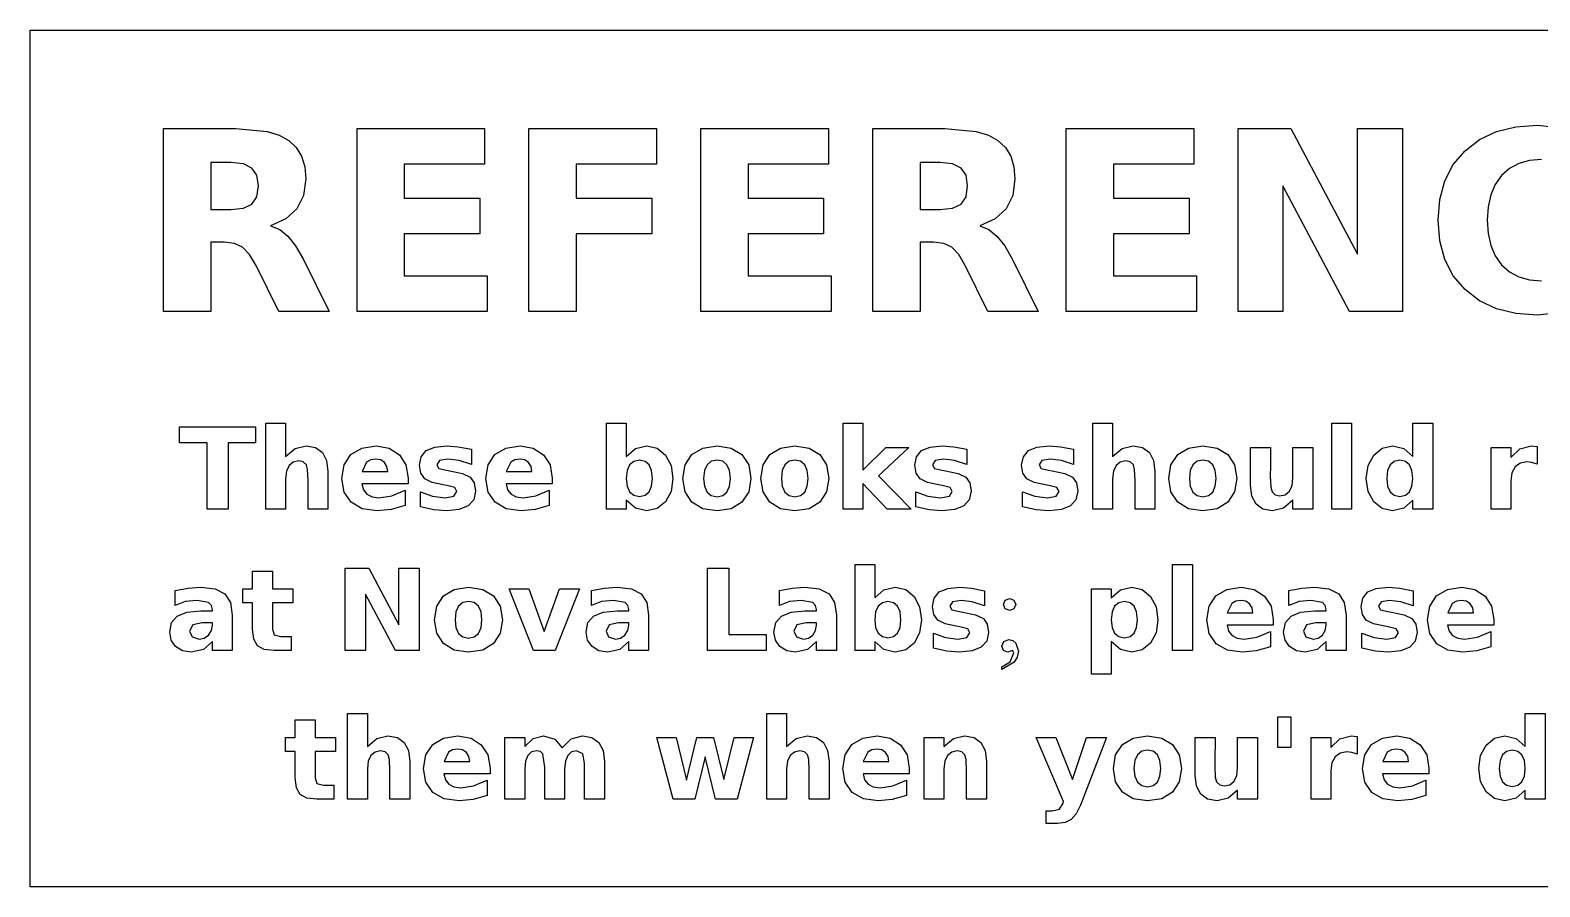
# Model space of a CAD drawing. Extents: x 17 to 137, y 184 to 258.
# Drawn here: x 16.8 to 84.6, y 219.2 to 257.7 of the extents above; entities that cross this region are included whole.
import ezdxf

# ---------------------------------------------------------------- set-up
doc = ezdxf.new("R2010")
doc.units = 0
doc.layers.add('Layer_1', color=7, linetype='CONTINUOUS')

msp = doc.modelspace()

# ---------------------------------------------------------------- linework, layer by layer
at = {"layer": 'Layer_1', "color": 7}
for points in [[(16.820162, 257.71943), (106.622726, 257.71943), (106.622726, 219.232619), (16.820162, 219.232619), (16.820162, 257.71943)], [(24.929893, 248.190214), (24.929893, 245.075847), (22.807714, 245.075847), (22.807714, 253.305492), (26.04886, 253.305492), (27.457211, 253.169059), (27.998092, 252.998528), (28.43011, 252.759787), (28.762902, 252.447314), (29.000613, 252.055606), (29.143241, 251.584662), (29.190786, 251.034483), (29.091563, 250.291717), (28.793911, 249.695031), (28.301948, 249.240275), (27.608799, 248.923328), (28.020828, 248.760718), (28.386013, 248.471333), (28.734651, 248.033115), (29.086056, 247.412999), (30.238096, 245.075847), (27.978114, 245.075847), (26.974902, 247.120854), (26.668974, 247.640374), (26.35754, 247.964216), (25.996491, 248.133712), (25.530718, 248.190214), (24.929893, 248.190214)], [(31.494868, 253.305492), (37.221993, 253.305492), (37.221993, 251.701453), (33.617047, 251.701453), (33.617047, 250.169077), (37.007021, 250.169077), (37.007021, 248.565039), (33.617047, 248.565039), (33.617047, 246.679882), (37.343261, 246.679882), (37.343261, 245.075847), (31.494868, 245.075847), (31.494868, 253.305492)], [(39.211882, 253.305492), (44.939006, 253.305492), (44.939006, 251.701453), (41.334061, 251.701453), (41.334061, 250.169077), (44.724035, 250.169077), (44.724035, 248.565039), (41.334061, 248.565039), (41.334061, 245.075847), (39.211882, 245.075847), (39.211882, 253.305492)], [(46.928896, 253.305492), (52.65602, 253.305492), (52.65602, 251.701453), (49.051075, 251.701453), (49.051075, 250.169077), (52.441049, 250.169077), (52.441049, 248.565039), (49.051075, 248.565039), (49.051075, 246.679882), (52.777288, 246.679882), (52.777288, 245.075847), (46.928896, 245.075847), (46.928896, 253.305492)], [(56.768088, 248.190214), (56.768088, 245.075847), (54.64591, 245.075847), (54.64591, 253.305492), (57.887054, 253.305492), (59.295405, 253.169059), (59.836286, 252.998528), (60.268304, 252.759787), (60.601097, 252.447314), (60.838807, 252.055606), (60.981435, 251.584662), (61.028981, 251.034483), (60.929758, 250.291717), (60.632106, 249.695031), (60.140142, 249.240275), (59.446993, 248.923328), (59.859023, 248.760718), (60.224207, 248.471333), (60.572846, 248.033115), (60.924251, 247.412999), (62.07629, 245.075847), (59.816309, 245.075847), (58.813096, 247.120854), (58.507168, 247.640374), (58.195735, 247.964216), (57.834686, 248.133712), (57.368911, 248.190214), (56.768088, 248.190214)], [(63.333063, 253.305492), (69.060187, 253.305492), (69.060187, 251.701453), (65.455241, 251.701453), (65.455241, 250.169077), (68.845216, 250.169077), (68.845216, 248.565039), (65.455241, 248.565039), (65.455241, 246.679882), (69.181455, 246.679882), (69.181455, 245.075847), (63.333063, 245.075847), (63.333063, 253.305492)], [(71.050077, 253.305492), (73.4203, 253.305492), (76.4134, 247.661047), (76.4134, 253.305492), (78.425336, 253.305492), (78.425336, 245.075847), (76.05511, 245.075847), (73.062011, 250.720291), (73.062011, 245.075847), (71.050077, 245.075847), (71.050077, 253.305492)], [(85.817131, 245.070335), (84.494215, 244.915993), (83.519596, 244.987652), (82.651777, 245.202626), (81.890756, 245.560916), (81.236535, 246.062521), (80.710812, 246.689527), (80.335296, 247.418509), (80.109987, 248.249466), (80.034884, 249.1824), (80.109987, 250.117396), (80.335296, 250.949041), (80.710812, 251.677335), (81.236535, 252.302279), (81.890756, 252.806293), (82.651777, 253.166303), (83.519596, 253.382312), (84.494215, 253.454319), (85.817131, 253.29998)], [(25.822862, 249.656446), (26.394744, 249.718454), (26.776464, 249.904494), (26.995568, 250.232463), (27.068608, 250.720291), (26.995568, 251.202599), (26.776464, 251.525065), (26.394744, 251.706961), (25.822862, 251.767601), (24.929893, 251.767601), (24.929893, 249.656446), (25.822862, 249.656446)], [(57.661056, 249.656446), (58.232939, 249.718454), (58.61466, 249.904494), (58.833762, 250.232463), (58.906802, 250.720291), (58.833762, 251.202599), (58.61466, 251.525065), (58.232939, 251.706961), (57.661056, 251.767601), (56.768088, 251.767601), (56.768088, 249.656446), (57.661056, 249.656446)], [(84.665092, 251.916428), (84.127655, 251.870949), (83.650854, 251.734522), (83.234687, 251.507147), (82.879156, 251.188825), (82.594589, 250.790569), (82.391328, 250.323413), (82.269372, 249.787357), (82.228721, 249.1824), (82.269372, 248.579852), (82.391328, 248.045517), (82.594589, 247.579396), (82.879156, 247.18149), (83.234687, 246.863161), (83.650854, 246.635785), (84.127655, 246.499359), (84.665092, 246.453884)], [(30.1872, 237.888476), (30.1872, 236.196797), (29.294232, 236.196797), (29.294232, 236.47213), (29.294232, 237.486643), (29.276875, 237.987697), (29.222305, 238.188614), (29.080917, 238.322559), (28.87752, 238.372168), (28.629471, 238.318216), (28.440956, 238.156367), (28.321893, 237.901499), (28.282206, 237.563537), (28.282206, 236.196797), (27.394199, 236.196797), (27.394199, 240.056409), (28.282206, 240.056409), (28.282206, 238.568127), (28.708847, 238.925313), (29.20742, 239.041896), (29.630339, 238.9681), (29.93668, 238.74672), (30.124572, 238.38457), (30.187206, 237.888476)], [(43.581732, 238.568127), (43.98853, 238.925313), (44.501985, 239.041896), (44.969553, 238.939574), (45.345347, 238.632617), (45.59277, 238.166909), (45.675248, 237.58338), (45.59277, 236.999229), (45.345347, 236.531662), (44.969553, 236.226563), (44.501985, 236.124864), (43.98853, 236.238966), (43.581732, 236.598633), (43.581732, 236.196797), (42.693725, 236.196797), (42.693725, 240.056409), (43.581732, 240.056409), (43.581732, 238.568127)], [(53.320053, 240.056409), (54.208062, 240.056409), (54.208062, 237.95545), (55.230014, 238.974922), (56.261889, 238.974922), (54.905072, 237.699963), (56.368549, 236.196797), (55.292027, 236.196797), (54.208062, 237.355178), (54.208062, 236.196797), (53.320053, 236.196797), (53.320053, 240.056409)], [(67.314857, 237.888476), (67.314857, 236.196797), (66.421889, 236.196797), (66.421889, 236.47213), (66.421889, 237.486643), (66.404532, 237.987697), (66.349962, 238.188614), (66.208574, 238.322559), (66.005177, 238.372168), (65.757128, 238.318216), (65.568613, 238.156367), (65.44955, 237.901499), (65.409863, 237.563537), (65.409863, 236.196797), (64.521856, 236.196797), (64.521856, 240.056409), (65.409863, 240.056409), (65.409863, 238.568127), (65.836504, 238.925313), (66.335077, 239.041896), (66.757996, 238.9681), (67.064337, 238.74672), (67.252229, 238.38457), (67.314863, 237.888476)], [(75.257319, 240.056409), (76.145325, 240.056409), (76.145325, 236.196797), (75.257319, 236.196797), (75.257319, 240.056409)], [(78.893687, 238.568127), (78.893687, 240.056409), (79.786655, 240.056409), (79.786655, 236.196797), (78.893687, 236.196797), (78.893687, 236.598633), (78.48937, 236.238966), (77.978392, 236.124864), (77.510823, 236.226563), (77.135033, 236.531662), (76.887606, 236.999229), (76.805132, 237.58338), (76.887606, 238.166909), (77.135033, 238.632617), (77.510823, 238.939574), (77.978392, 239.041896), (78.486889, 238.925313), (78.893687, 238.568127)], [(23.529623, 239.900136), (26.942748, 239.900136), (26.942748, 239.178322), (25.714916, 239.178322), (25.714916, 236.196797), (24.759936, 236.196797), (24.759936, 239.178322), (23.529623, 239.178322), (23.529623, 239.900136)], [(33.788841, 237.593303), (33.788841, 237.340293), (31.71269, 237.340293), (31.785246, 237.066822), (31.938412, 236.871486), (32.170335, 236.754284), (32.479155, 236.715216), (33.052142, 236.797072), (33.657376, 237.050079), (33.657376, 236.36547), (33.027338, 236.186877), (32.397299, 236.124864), (31.726951, 236.220362), (31.224037, 236.506857), (30.911498, 236.968223), (30.807319, 237.58338), (30.909638, 238.190473), (31.216597, 238.652463), (31.705247, 238.944536), (32.34769, 239.041896), (32.936799, 238.943295), (33.394447, 238.647502), (33.69024, 238.186752), (33.788841, 237.593303)], [(36.628979, 238.888107), (36.628979, 238.213418), (36.078315, 238.392011), (35.577261, 238.451543), (35.200229, 238.387053), (35.078687, 238.193575), (35.170463, 238.029864), (35.505325, 237.945527), (35.661597, 237.923204), (36.232103, 237.808481), (36.57937, 237.63795), (36.756101, 237.38308), (36.815014, 237.015351), (36.733156, 236.626538), (36.487591, 236.348107), (36.079553, 236.180674), (35.510287, 236.124864), (34.93978, 236.169511), (34.337027, 236.298498), (34.337027, 236.973184), (34.880248, 236.779707), (35.448277, 236.715216), (35.84019, 236.787149), (35.971655, 237.00047), (35.879876, 237.176582), (35.520209, 237.268361), (35.36394, 237.288201), (34.859783, 237.39424), (34.532982, 237.563534), (34.354388, 237.81654), (34.294857, 238.17373), (34.370511, 238.558199), (34.597475, 238.828573), (34.980707, 238.988561), (35.525171, 239.041893), (36.041107, 239.004685), (36.628979, 238.888105)], [(40.257905, 237.593303), (40.257905, 237.340293), (38.181751, 237.340293), (38.254308, 237.066822), (38.407475, 236.871486), (38.639397, 236.754284), (38.948216, 236.715216), (39.521206, 236.797072), (40.12644, 237.050079), (40.12644, 236.36547), (39.496402, 236.186877), (38.86636, 236.124864), (38.196014, 236.220362), (37.6931, 236.506857), (37.38056, 236.968223), (37.276382, 237.58338), (37.3787, 238.190473), (37.685658, 238.652463), (38.174309, 238.944536), (38.816751, 239.041896), (39.405862, 238.943295), (39.863511, 238.647502), (40.159304, 238.186752), (40.257905, 237.593303)], [(47.657142, 239.041896), (48.295241, 238.945156), (48.775834, 238.654944), (49.079069, 238.193573), (49.180152, 237.58338), (49.079069, 236.973185), (48.775834, 236.511819), (48.295241, 236.221602), (47.657142, 236.124864), (47.015941, 236.221602), (46.531011, 236.511819), (46.227773, 236.973185), (46.126694, 237.58338), (46.227773, 238.193573), (46.531011, 238.654944), (47.015941, 238.945156), (47.657142, 239.041896)], [(51.149642, 239.041896), (51.787741, 238.945156), (52.268334, 238.654944), (52.571569, 238.193573), (52.672652, 237.58338), (52.571569, 236.973185), (52.268334, 236.511819), (51.787741, 236.221602), (51.149642, 236.124864), (50.508441, 236.221602), (50.023511, 236.511819), (49.720273, 236.973185), (49.619194, 237.58338), (49.720273, 238.193573), (50.023511, 238.654944), (50.508441, 238.945156), (51.149642, 239.041896)], [(58.873822, 238.888107), (58.873822, 238.213418), (58.323158, 238.392011), (57.822104, 238.451543), (57.445072, 238.387053), (57.32353, 238.193575), (57.415306, 238.029864), (57.750171, 237.945527), (57.90644, 237.923204), (58.476946, 237.808481), (58.824213, 237.63795), (59.000944, 237.38308), (59.059857, 237.015351), (58.978, 236.626538), (58.732437, 236.348107), (58.324397, 236.180674), (57.755132, 236.124864), (57.184623, 236.169511), (56.58187, 236.298498), (56.58187, 236.973184), (57.125091, 236.779707), (57.69312, 236.715216), (58.085033, 236.787149), (58.216498, 237.00047), (58.124722, 237.176582), (57.765053, 237.268361), (57.608783, 237.288201), (57.104627, 237.39424), (56.777825, 237.563534), (56.599231, 237.81654), (56.5397, 238.17373), (56.615354, 238.558199), (56.842319, 238.828573), (57.22555, 238.988561), (57.770014, 239.041893), (58.28595, 239.004685), (58.873822, 238.888105)], [(63.666088, 238.888107), (63.666088, 238.213418), (63.115424, 238.392011), (62.61437, 238.451543), (62.237338, 238.387053), (62.115796, 238.193575), (62.207572, 238.029864), (62.542437, 237.945527), (62.698706, 237.923204), (63.269212, 237.808481), (63.616479, 237.63795), (63.79321, 237.38308), (63.852123, 237.015351), (63.770265, 236.626538), (63.5247, 236.348107), (63.116662, 236.180674), (62.547396, 236.124864), (61.976889, 236.169511), (61.374136, 236.298498), (61.374136, 236.973184), (61.917357, 236.779707), (62.485386, 236.715216), (62.877299, 236.787149), (63.008764, 237.00047), (62.916985, 237.176582), (62.557319, 237.268361), (62.401049, 237.288201), (61.896893, 237.39424), (61.570091, 237.563534), (61.391497, 237.81654), (61.331966, 238.17373), (61.40762, 238.558199), (61.634584, 238.828573), (62.017816, 238.988561), (62.56228, 239.041893), (63.078216, 239.004685), (63.666088, 238.888105)], [(69.465424, 239.041896), (70.103523, 238.945156), (70.584116, 238.654944), (70.88735, 238.193573), (70.988431, 237.58338), (70.88735, 236.973185), (70.584116, 236.511819), (70.103523, 236.221602), (69.465424, 236.124864), (68.824222, 236.221602), (68.33929, 236.511819), (68.036054, 236.973185), (67.934975, 237.58338), (68.036054, 238.193573), (68.33929, 238.654944), (68.824222, 238.945156), (69.465424, 239.041896)], [(71.606069, 237.278284), (71.606069, 238.974922), (72.499037, 238.974922), (72.499037, 238.697111), (72.496497, 238.129082), (72.493957, 237.675159), (72.511313, 237.191466), (72.570845, 236.978146), (72.71223, 236.8442), (72.91563, 236.797072), (73.163674, 236.850402), (73.352192, 237.010393), (73.471252, 237.265259), (73.510942, 237.603223), (73.510942, 238.974922), (74.398948, 238.974922), (74.398948, 236.196797), (73.510942, 236.196797), (73.510942, 236.598633), (73.084301, 236.238966), (72.590688, 236.124864), (72.166528, 236.198658), (71.85647, 236.42004), (71.668574, 236.782187), (71.605942, 237.278284)], [(84.474741, 238.21838), (84.241575, 238.297755), (84.010892, 238.325046), (83.707654, 238.269853), (83.482553, 238.104283), (83.344886, 237.838252), (83.298998, 237.476725), (83.298998, 236.196802), (82.410991, 236.196802), (82.410991, 238.974927), (83.298998, 238.974927), (83.298998, 238.518523), (83.690912, 238.915398), (84.224213, 239.041902), (84.32095, 239.036934), (84.472261, 239.022061), (84.474801, 238.218388)], [(32.87603, 237.888476), (32.838821, 238.116678), (32.7272, 238.295274), (32.557907, 238.412474), (32.342729, 238.451543), (32.108943, 238.414955), (31.92353, 238.305197), (31.72261, 237.888476), (32.87603, 237.888476)], [(39.345091, 237.888476), (39.307883, 238.116678), (39.196264, 238.295274), (39.026971, 238.412474), (38.81179, 238.451543), (38.578005, 238.414955), (38.392591, 238.305197), (38.191674, 237.888476), (39.345091, 237.888476)], [(44.172084, 236.769787), (44.423229, 236.821876), (44.606165, 236.978146), (44.719646, 237.233633), (44.757475, 237.58338), (44.719646, 237.933125), (44.606165, 238.188614), (44.423229, 238.344881), (44.172084, 238.396973), (43.919695, 238.344261), (43.73304, 238.186133), (43.619559, 237.931264), (43.581732, 237.58338), (43.619559, 237.234874), (43.73304, 236.978146), (43.919695, 236.821876), (44.172084, 236.769787)], [(47.657142, 238.406896), (47.396692, 238.353564), (47.205697, 238.193575), (47.090355, 237.935605), (47.051908, 237.58338), (47.090355, 237.230532), (47.205697, 236.970704), (47.396692, 236.812574), (47.657142, 236.759864), (47.91325, 236.812574), (48.101146, 236.970704), (48.216487, 237.230532), (48.254937, 237.58338), (48.216487, 237.935605), (48.101146, 238.193575), (47.91325, 238.353564), (47.657142, 238.406896)], [(51.149642, 238.406896), (50.889192, 238.353564), (50.698197, 238.193575), (50.582855, 237.935605), (50.544408, 237.58338), (50.582855, 237.230532), (50.698197, 236.970704), (50.889192, 236.812574), (51.149642, 236.759864), (51.40575, 236.812574), (51.593646, 236.970704), (51.708987, 237.230532), (51.747437, 237.58338), (51.708987, 237.935605), (51.593646, 238.193575), (51.40575, 238.353564), (51.149642, 238.406896)], [(69.465424, 238.406896), (69.204974, 238.353564), (69.013979, 238.193575), (68.898635, 237.935605), (68.86019, 237.58338), (68.898635, 237.230532), (69.013979, 236.970704), (69.204974, 236.812574), (69.465424, 236.759864), (69.721531, 236.812574), (69.909428, 236.970704), (70.024767, 237.230532), (70.063216, 237.58338), (70.024767, 237.935605), (69.909428, 238.193575), (69.721531, 238.353564), (69.465424, 238.406896)], [(78.308296, 236.769787), (78.559441, 236.821876), (78.742376, 236.978146), (78.855858, 237.233633), (78.893687, 237.58338), (78.855858, 237.933125), (78.742376, 238.188614), (78.559441, 238.344881), (78.308296, 238.396973), (78.058387, 238.344881), (77.874213, 238.188614), (77.76259, 237.933125), (77.725386, 237.58338), (77.76259, 237.233633), (77.874213, 236.978146), (78.058387, 236.821876), (78.308296, 236.769787)], [(27.69433, 233.413713), (27.69433, 232.624922), (28.609623, 232.624922), (28.609623, 231.989922), (27.69433, 231.989922), (27.69433, 230.8117), (27.771225, 230.548771), (28.076322, 230.481797), (28.532729, 230.481797), (28.532729, 229.846797), (27.771225, 229.846797), (27.321639, 229.901368), (27.024604, 230.065079), (26.860892, 230.362114), (26.806322, 230.8117), (26.806322, 231.989922), (26.364799, 231.989922), (26.364799, 232.624922), (26.806322, 232.624922), (26.806322, 233.413713), (27.69433, 233.413713)], [(30.961107, 233.550136), (32.027709, 233.550136), (33.374604, 231.010136), (33.374604, 233.550136), (34.279975, 233.550136), (34.279975, 229.846797), (33.213373, 229.846797), (31.866479, 232.386797), (31.866479, 229.846797), (30.961107, 229.846797), (30.961107, 233.550136)], [(47.223062, 233.550136), (48.17804, 233.550136), (48.17804, 230.568614), (49.854838, 230.568614), (49.854838, 229.846797), (47.223062, 229.846797), (47.223062, 233.550136)], [(54.738882, 232.218127), (55.145678, 232.575313), (55.659136, 232.691896), (56.126701, 232.589574), (56.502495, 232.282617), (56.749918, 231.816909), (56.832396, 231.23338), (56.749918, 230.649229), (56.502495, 230.181662), (56.126701, 229.876563), (55.659136, 229.774864), (55.145678, 229.888966), (54.738882, 230.248633), (54.738882, 229.846797), (53.850873, 229.846797), (53.850873, 233.706409), (54.738882, 233.706409), (54.738882, 232.218127)], [(68.108607, 233.706409), (68.996616, 233.706409), (68.996616, 229.846797), (68.108607, 229.846797), (68.108607, 233.706409)], [(25.89351, 231.431819), (25.89351, 229.846797), (24.998061, 229.846797), (24.998061, 230.258556), (24.596225, 229.888966), (24.053002, 229.774864), (23.661708, 229.837496), (23.351029, 230.025393), (23.150111, 230.315606), (23.083139, 230.680236), (23.166854, 231.103774), (23.418002, 231.397091), (23.850843, 231.568242), (24.474682, 231.625293), (24.998061, 231.625293), (24.998061, 231.694748), (24.956511, 231.877061), (24.831869, 232.002325), (24.313451, 232.101543), (23.782631, 232.044492), (23.326225, 231.873341), (23.326225, 232.550508), (23.899213, 232.654688), (24.474682, 232.691896), (25.121462, 232.61748), (25.558647, 232.394239), (25.809792, 232.006045), (25.89351, 231.431819)], [(36.499995, 232.691896), (37.138094, 232.595156), (37.618687, 232.304944), (37.92192, 231.843573), (38.023001, 231.23338), (37.92192, 230.623185), (37.618687, 230.161819), (37.138094, 229.871602), (36.499995, 229.774864), (35.858793, 229.871602), (35.37386, 230.161819), (35.070624, 230.623185), (34.969546, 231.23338), (35.070624, 231.843573), (35.37386, 232.304944), (35.858793, 232.595156), (36.499995, 232.691896)], [(38.320658, 232.624922), (39.208665, 232.624922), (39.900716, 230.70504), (40.590287, 232.624922), (41.480777, 232.624922), (40.386889, 229.846797), (39.412065, 229.846797), (38.320658, 232.624922)], [(44.586322, 231.431819), (44.586322, 229.846797), (43.690873, 229.846797), (43.690873, 230.258556), (43.289037, 229.888966), (42.745815, 229.774864), (42.354519, 229.837496), (42.043841, 230.025393), (41.842923, 230.315606), (41.77595, 230.680236), (41.859666, 231.103774), (42.110815, 231.397091), (42.543656, 231.568242), (43.167495, 231.625293), (43.690873, 231.625293), (43.690873, 231.694748), (43.649323, 231.877061), (43.524681, 232.002325), (43.006264, 232.101543), (42.475444, 232.044492), (42.019037, 231.873341), (42.019037, 232.550508), (42.592027, 232.654688), (43.167495, 232.691896), (43.814274, 232.61748), (44.251459, 232.394239), (44.502604, 232.006045), (44.586322, 231.431819)], [(53.019915, 231.431819), (53.019915, 229.846797), (52.124466, 229.846797), (52.124466, 230.258556), (51.722632, 229.888966), (51.179408, 229.774864), (50.788115, 229.837496), (50.477437, 230.025393), (50.276518, 230.315606), (50.209546, 230.680236), (50.293261, 231.103774), (50.544408, 231.397091), (50.977249, 231.568242), (51.601088, 231.625293), (52.124466, 231.625293), (52.124466, 231.694748), (52.082918, 231.877061), (51.958277, 232.002325), (51.439857, 232.101543), (50.909037, 232.044492), (50.452632, 231.873341), (50.452632, 232.550508), (51.02562, 232.654688), (51.601088, 232.691896), (52.247868, 232.61748), (52.685053, 232.394239), (52.936198, 232.006045), (53.019915, 231.431819)], [(59.66261, 232.538107), (59.66261, 231.863418), (59.111947, 232.042011), (58.610892, 232.101543), (58.23386, 232.037053), (58.112319, 231.843575), (58.204097, 231.679864), (58.538959, 231.595527), (58.695229, 231.573204), (59.265734, 231.458481), (59.613001, 231.28795), (59.789732, 231.03308), (59.848646, 230.665351), (59.766789, 230.276538), (59.521225, 229.998107), (59.113186, 229.830674), (58.543921, 229.774864), (57.973412, 229.819511), (57.370658, 229.948498), (57.370658, 230.623184), (57.913882, 230.429707), (58.481908, 230.365216), (58.873822, 230.437149), (59.005287, 230.65047), (58.913511, 230.826582), (58.553841, 230.918361), (58.397572, 230.938201), (57.893416, 231.04424), (57.566616, 231.213534), (57.388023, 231.46654), (57.328491, 231.82373), (57.404145, 232.208199), (57.631107, 232.478573), (58.014338, 232.638561), (58.558803, 232.691893), (59.074741, 232.654685), (59.66261, 232.538105)], [(65.355287, 230.248633), (65.355287, 228.790117), (64.46728, 228.790117), (64.46728, 232.624922), (65.355287, 232.624922), (65.355287, 232.218127), (65.762084, 232.575313), (66.27554, 232.691896), (66.743108, 232.589574), (67.118902, 232.282617), (67.366325, 231.816909), (67.448803, 231.23338), (67.366325, 230.649229), (67.118902, 230.181662), (66.743108, 229.876563), (66.27554, 229.774864), (65.762084, 229.888966), (65.355287, 230.248633)], [(72.628021, 231.243303), (72.628021, 230.990293), (70.55187, 230.990293), (70.624426, 230.716822), (70.777591, 230.521486), (71.009515, 230.404284), (71.318334, 230.365216), (71.891322, 230.447072), (72.496556, 230.700079), (72.496556, 230.01547), (71.866517, 229.836877), (71.236479, 229.774864), (70.566131, 229.870362), (70.063216, 230.156857), (69.750678, 230.618223), (69.646498, 231.23338), (69.748818, 231.840473), (70.055777, 232.302463), (70.544428, 232.594536), (71.18687, 232.691896), (71.775979, 232.593295), (72.233626, 232.297502), (72.52942, 231.836752), (72.628021, 231.243303)], [(75.899761, 231.431819), (75.899761, 229.846797), (75.004312, 229.846797), (75.004312, 230.258556), (74.602475, 229.888966), (74.059251, 229.774864), (73.667958, 229.837496), (73.35728, 230.025393), (73.156361, 230.315606), (73.089389, 230.680236), (73.173105, 231.103774), (73.424251, 231.397091), (73.857093, 231.568242), (74.480931, 231.625293), (75.004312, 231.625293), (75.004312, 231.694748), (74.962762, 231.877061), (74.83812, 232.002325), (74.3197, 232.101543), (73.788882, 232.044492), (73.332475, 231.873341), (73.332475, 232.550508), (73.905463, 232.654688), (74.480931, 232.691896), (75.127713, 232.61748), (75.564896, 232.394239), (75.816042, 232.006045), (75.899761, 231.431819)], [(78.901126, 232.538107), (78.901126, 231.863418), (78.350463, 232.042011), (77.849408, 232.101543), (77.472376, 232.037053), (77.350834, 231.843575), (77.44261, 231.679864), (77.777475, 231.595527), (77.933745, 231.573204), (78.50425, 231.458481), (78.851517, 231.28795), (79.028248, 231.03308), (79.087162, 230.665351), (79.005304, 230.276538), (78.759741, 229.998107), (78.351702, 229.830674), (77.782437, 229.774864), (77.211928, 229.819511), (76.609174, 229.948498), (76.609174, 230.623184), (77.152396, 230.429707), (77.720424, 230.365216), (78.112338, 230.437149), (78.243803, 230.65047), (78.152027, 230.826582), (77.792357, 230.918361), (77.636088, 230.938201), (77.131932, 231.04424), (76.805132, 231.213534), (76.626537, 231.46654), (76.567007, 231.82373), (76.64266, 232.208199), (76.869623, 232.478573), (77.252854, 232.638561), (77.797319, 232.691893), (78.313257, 232.654685), (78.901126, 232.538105)], [(82.530053, 231.243303), (82.530053, 230.990293), (80.453902, 230.990293), (80.526458, 230.716822), (80.679623, 230.521486), (80.911547, 230.404284), (81.220366, 230.365216), (81.793354, 230.447072), (82.398588, 230.700079), (82.398588, 230.01547), (81.768549, 229.836877), (81.138511, 229.774864), (80.468162, 229.870362), (79.965248, 230.156857), (79.652709, 230.618223), (79.54853, 231.23338), (79.650849, 231.840473), (79.957806, 232.302463), (80.446458, 232.594536), (81.088902, 232.691896), (81.67801, 232.593295), (82.135658, 232.297502), (82.431452, 231.836752), (82.530053, 231.243303)], [(36.499995, 232.056896), (36.239544, 232.003564), (36.048549, 231.843575), (35.933206, 231.585605), (35.894761, 231.23338), (35.933206, 230.880532), (36.048549, 230.620704), (36.239544, 230.462574), (36.499995, 230.409864), (36.756101, 230.462574), (36.943998, 230.620704), (37.059337, 230.880532), (37.097787, 231.23338), (37.059337, 231.585605), (36.943998, 231.843575), (36.756101, 232.003564), (36.499995, 232.056896)], [(55.329232, 230.419787), (55.580378, 230.471876), (55.763315, 230.628146), (55.876794, 230.883633), (55.914623, 231.23338), (55.876794, 231.583125), (55.763315, 231.838614), (55.580378, 231.994881), (55.329232, 232.046973), (55.076844, 231.994261), (54.89019, 231.836133), (54.776707, 231.581264), (54.738882, 231.23338), (54.776707, 230.884874), (54.89019, 230.628146), (55.076844, 230.471876), (55.329232, 230.419787)], [(60.793706, 232.188361), (60.982222, 232.106505), (61.066556, 231.92047), (60.9847, 231.726992), (60.793706, 231.645136), (60.597748, 231.726992), (60.513412, 231.92047), (60.597748, 232.108986), (60.793706, 232.188361)], [(65.945639, 232.046973), (65.69325, 231.994261), (65.506597, 231.836133), (65.393114, 231.581264), (65.355287, 231.23338), (65.393114, 230.884874), (65.506597, 230.628146), (65.69325, 230.471876), (65.945639, 230.419787), (66.196784, 230.471876), (66.379722, 230.628146), (66.493201, 230.883633), (66.53103, 231.23338), (66.493201, 231.583125), (66.379722, 231.838614), (66.196784, 231.994881), (65.945639, 232.046973)], [(71.715209, 231.538476), (71.678001, 231.766678), (71.566382, 231.945274), (71.397087, 232.062474), (71.181908, 232.101543), (70.948123, 232.064955), (70.762709, 231.955197), (70.56179, 231.538476), (71.715209, 231.538476)], [(81.617241, 231.538476), (81.580032, 231.766678), (81.468412, 231.945274), (81.299118, 232.062474), (81.08394, 232.101543), (80.850155, 232.064955), (80.664741, 231.955197), (80.463822, 231.538476), (81.617241, 231.538476)], [(24.536694, 231.096954), (24.117494, 231.002697), (23.978588, 230.724883), (24.090209, 230.459473), (24.405229, 230.365216), (24.635911, 230.409864), (24.826908, 230.543809), (24.955271, 230.747207), (24.998061, 230.995255), (24.998061, 231.096954), (24.536694, 231.096954)], [(43.229507, 231.096954), (42.810306, 231.002697), (42.671402, 230.724883), (42.783021, 230.459473), (43.09804, 230.365216), (43.328724, 230.409864), (43.519722, 230.543809), (43.648083, 230.747207), (43.690873, 230.995255), (43.690873, 231.096954), (43.229507, 231.096954)], [(51.6631, 231.096954), (51.243902, 231.002697), (51.104995, 230.724883), (51.216616, 230.459473), (51.531636, 230.365216), (51.762317, 230.409864), (51.953315, 230.543809), (52.081678, 230.747207), (52.124466, 230.995255), (52.124466, 231.096954), (51.6631, 231.096954)], [(74.542944, 231.096954), (74.123745, 231.002697), (73.984838, 230.724883), (74.096459, 230.459473), (74.411479, 230.365216), (74.642161, 230.409864), (74.833158, 230.543809), (74.961521, 230.747207), (75.004312, 230.995255), (75.004312, 231.096954), (74.542944, 231.096954)], [(60.441479, 228.998476), (60.441479, 229.110098), (60.818511, 229.343261), (60.979741, 229.745098), (60.925171, 229.846797), (60.71185, 229.774864), (60.509071, 229.843698), (60.441479, 230.050197), (60.538216, 230.258556), (60.761459, 230.345373), (60.938193, 230.303204), (61.076479, 230.1767), (61.183139, 229.821992), (61.136785, 229.553792), (60.997724, 229.32714), (60.441479, 228.998476)], [(29.609251, 226.734365), (29.609251, 225.945577), (30.524546, 225.945577), (30.524546, 225.310577), (29.609251, 225.310577), (29.609251, 224.132356), (29.686146, 223.869426), (29.991245, 223.802452), (30.447652, 223.802452), (30.447652, 223.167452), (29.686146, 223.167452), (29.236561, 223.222023), (28.939527, 223.385734), (28.775815, 223.68277), (28.721245, 224.132356), (28.721245, 225.310577), (28.279722, 225.310577), (28.279722, 225.945577), (28.721245, 225.945577), (28.721245, 226.734365), (29.609251, 226.734365)], [(33.863257, 224.859131), (33.863257, 223.167452), (32.970287, 223.167452), (32.970287, 223.442785), (32.970287, 224.457298), (32.95293, 224.958352), (32.898359, 225.159269), (32.756972, 225.293215), (32.553574, 225.342824), (32.305526, 225.288872), (32.117013, 225.127022), (31.997948, 224.872153), (31.958263, 224.534192), (31.958263, 223.167452), (31.070254, 223.167452), (31.070254, 227.027061), (31.958263, 227.027061), (31.958263, 225.538782), (32.384901, 225.895968), (32.883478, 226.012551), (33.306395, 225.938755), (33.612734, 225.717375), (33.800628, 225.355224), (33.863263, 224.859131)], [(52.685053, 224.859131), (52.685053, 223.167452), (51.792084, 223.167452), (51.792084, 223.442785), (51.792084, 224.457298), (51.774728, 224.958352), (51.720157, 225.159269), (51.57877, 225.293215), (51.375372, 225.342824), (51.127323, 225.288872), (50.938808, 225.127022), (50.819746, 224.872153), (50.780058, 224.534192), (50.780058, 223.167452), (49.892052, 223.167452), (49.892052, 227.027061), (50.780058, 227.027061), (50.780058, 225.538782), (51.206699, 225.895968), (51.705273, 226.012551), (52.128191, 225.938755), (52.434532, 225.717375), (52.622424, 225.355224), (52.685058, 224.859131)], [(73.416812, 226.870792), (73.416812, 225.494131), (72.82894, 225.494131), (72.82894, 226.870792), (73.416812, 226.870792)], [(83.938959, 225.538782), (83.938959, 227.027061), (84.831928, 227.027061), (84.831928, 223.167452), (83.938959, 223.167452), (83.938959, 223.569288), (83.534642, 223.209622), (83.023665, 223.095519), (82.556097, 223.197219), (82.180306, 223.502317), (81.932881, 223.969884), (81.850405, 224.554035), (81.932881, 225.137564), (82.180306, 225.603272), (82.556097, 225.910229), (83.023665, 226.012551), (83.532162, 225.895968), (83.938959, 225.538782)], [(37.464896, 224.563958), (37.464896, 224.310949), (35.388745, 224.310949), (35.461301, 224.037477), (35.614466, 223.842141), (35.84639, 223.724939), (36.155209, 223.685872), (36.728197, 223.767727), (37.333431, 224.020734), (37.333431, 223.336125), (36.703392, 223.157532), (36.073354, 223.095519), (35.403006, 223.191017), (34.900091, 223.477512), (34.587553, 223.938878), (34.483373, 224.554035), (34.585693, 225.161128), (34.892652, 225.623115), (35.381303, 225.91519), (36.023745, 226.012551), (36.612854, 225.91395), (37.070501, 225.618157), (37.366295, 225.157407), (37.464896, 224.563958)], [(40.70935, 225.484211), (41.108706, 225.876125), (41.619681, 226.012551), (42.041359, 225.938755), (42.34894, 225.717375), (42.536832, 225.355224), (42.599466, 224.859131), (42.599466, 223.167452), (41.706498, 223.167452), (41.706498, 224.616048), (41.709038, 224.683019), (41.711578, 224.782237), (41.624761, 225.208878), (41.344469, 225.342824), (41.119984, 225.290732), (40.952555, 225.134465), (40.848993, 224.879595), (40.811168, 224.531711), (40.811168, 223.167452), (39.9182, 223.167452), (39.9182, 224.616048), (39.838825, 225.208878), (39.728442, 225.309335), (39.556049, 225.342824), (39.329706, 225.290112), (39.161655, 225.131984), (39.057475, 224.878355), (39.022751, 224.534192), (39.022751, 223.167452), (38.12978, 223.167452), (38.12978, 225.945577), (39.022751, 225.945577), (39.022751, 225.538782), (39.397299, 225.893487), (39.86611, 226.012551), (40.374604, 225.873644), (40.709469, 225.484211)], [(44.95095, 225.945577), (45.814155, 225.945577), (46.280482, 224.030657), (46.74929, 225.945577), (47.49095, 225.945577), (47.95728, 224.0505), (48.426088, 225.945577), (49.28929, 225.945577), (48.557553, 223.167452), (47.58769, 223.167452), (47.118882, 225.077413), (46.652553, 223.167452), (45.68269, 223.167452), (44.95095, 225.945577)], [(56.286694, 224.563958), (56.286694, 224.310949), (54.21054, 224.310949), (54.283096, 224.037477), (54.436264, 223.842141), (54.668188, 223.724939), (54.977007, 223.685872), (55.549995, 223.767727), (56.155229, 224.020734), (56.155229, 223.336125), (55.52519, 223.157532), (54.895152, 223.095519), (54.224803, 223.191017), (53.721889, 223.477512), (53.40935, 223.938878), (53.305171, 224.554035), (53.407489, 225.161128), (53.714447, 225.623115), (54.203099, 225.91519), (54.84554, 226.012551), (55.434651, 225.91395), (55.892299, 225.618157), (56.188093, 225.157407), (56.286694, 224.563958)], [(59.749428, 224.859131), (59.749428, 223.167452), (58.856459, 223.167452), (58.856459, 223.442785), (58.856459, 224.462256), (58.839103, 224.958352), (58.784532, 225.159269), (58.643145, 225.293215), (58.439747, 225.342824), (58.191698, 225.288872), (58.003183, 225.127022), (57.884121, 224.872153), (57.844433, 224.534192), (57.844433, 223.167452), (56.956427, 223.167452), (56.956427, 225.945577), (57.844433, 225.945577), (57.844433, 225.538782), (58.271074, 225.895968), (58.769648, 226.012551), (59.192566, 225.938755), (59.498907, 225.717375), (59.686799, 225.355224), (59.749433, 224.859131)], [(61.97937, 225.945577), (62.867376, 225.945577), (63.613998, 224.060423), (64.248998, 225.945577), (65.137007, 225.945577), (63.968706, 222.904522), (63.777708, 222.510749), (63.556947, 222.257122), (63.285955, 222.117595), (62.939312, 222.071086), (62.425854, 222.071086), (62.425854, 222.653997), (62.703665, 222.653997), (63.031088, 222.725929), (63.192319, 222.983897), (63.217126, 223.060792), (61.979373, 225.945577)], [(66.979995, 226.012551), (67.618094, 225.915811), (68.098687, 225.625596), (68.40192, 225.164228), (68.503001, 224.554035), (68.40192, 223.943838), (68.098687, 223.482471), (67.618094, 223.192257), (66.979995, 223.095519), (66.338793, 223.192257), (65.85386, 223.482471), (65.550624, 223.943838), (65.449546, 224.554035), (65.550624, 225.164228), (65.85386, 225.625596), (66.338793, 225.915811), (66.979995, 226.012551)], [(69.120639, 224.248936), (69.120639, 225.945577), (70.013607, 225.945577), (70.013607, 225.667766), (70.011067, 225.099737), (70.008527, 224.645811), (70.025884, 224.162122), (70.085413, 223.948801), (70.226801, 223.814856), (70.430198, 223.767727), (70.678245, 223.821056), (70.866762, 223.981048), (70.985822, 224.235914), (71.025512, 224.573878), (71.025512, 225.945577), (71.913519, 225.945577), (71.913519, 223.167452), (71.025512, 223.167452), (71.025512, 223.569288), (70.598871, 223.209622), (70.105259, 223.095519), (69.681097, 223.169313), (69.371038, 223.390695), (69.183144, 223.752842), (69.120512, 224.248936)], [(76.393373, 225.189035), (76.160209, 225.26841), (75.929527, 225.295701), (75.626287, 225.240508), (75.401187, 225.074938), (75.263519, 224.808907), (75.217632, 224.44738), (75.217632, 223.167458), (74.329623, 223.167458), (74.329623, 225.945583), (75.217632, 225.945583), (75.217632, 225.489178), (75.609546, 225.886053), (76.142847, 226.012557), (76.239584, 226.00759), (76.390892, 225.992716), (76.393432, 225.189044)], [(79.613021, 224.563958), (79.613021, 224.310949), (77.53687, 224.310949), (77.609426, 224.037477), (77.762591, 223.842141), (77.994515, 223.724939), (78.303334, 223.685872), (78.876322, 223.767727), (79.481556, 224.020734), (79.481556, 223.336125), (78.851517, 223.157532), (78.221479, 223.095519), (77.551131, 223.191017), (77.048216, 223.477512), (76.735678, 223.938878), (76.631498, 224.554035), (76.733818, 225.161128), (77.040777, 225.623115), (77.529428, 225.91519), (78.17187, 226.012551), (78.760979, 225.91395), (79.218626, 225.618157), (79.51442, 225.157407), (79.613021, 224.563958)], [(36.552084, 224.859131), (36.514876, 225.087333), (36.403257, 225.265929), (36.233962, 225.383129), (36.018783, 225.422199), (35.784998, 225.38561), (35.599584, 225.275852), (35.398665, 224.859131), (36.552084, 224.859131)], [(55.373882, 224.859131), (55.336673, 225.087333), (55.225053, 225.265929), (55.055759, 225.383129), (54.840581, 225.422199), (54.606796, 225.38561), (54.421382, 225.275852), (54.220463, 224.859131), (55.373882, 224.859131)], [(66.979995, 225.377551), (66.719544, 225.324219), (66.528549, 225.164231), (66.413206, 224.906259), (66.374761, 224.554035), (66.413206, 224.201187), (66.528549, 223.941359), (66.719544, 223.783229), (66.979995, 223.730519), (67.236101, 223.783229), (67.423998, 223.941359), (67.539337, 224.201187), (67.577787, 224.554035), (67.539337, 224.906259), (67.423998, 225.164231), (67.236101, 225.324219), (66.979995, 225.377551)], [(78.700209, 224.859131), (78.663001, 225.087333), (78.551382, 225.265929), (78.382087, 225.383129), (78.166908, 225.422199), (77.933123, 225.38561), (77.747709, 225.275852), (77.54679, 224.859131), (78.700209, 224.859131)], [(83.353569, 223.740442), (83.604715, 223.79253), (83.787652, 223.948801), (83.90113, 224.204287), (83.938959, 224.554035), (83.90113, 224.90378), (83.787652, 225.159269), (83.604715, 225.315537), (83.353569, 225.367628), (83.10366, 225.315537), (82.919485, 225.159269), (82.807865, 224.90378), (82.770658, 224.554035), (82.807865, 224.204287), (82.919485, 223.948801), (83.10366, 223.79253), (83.353569, 223.740442)]]:
    msp.add_lwpolyline(points, dxfattribs=at)

doc.saveas('drawing.dxf')
